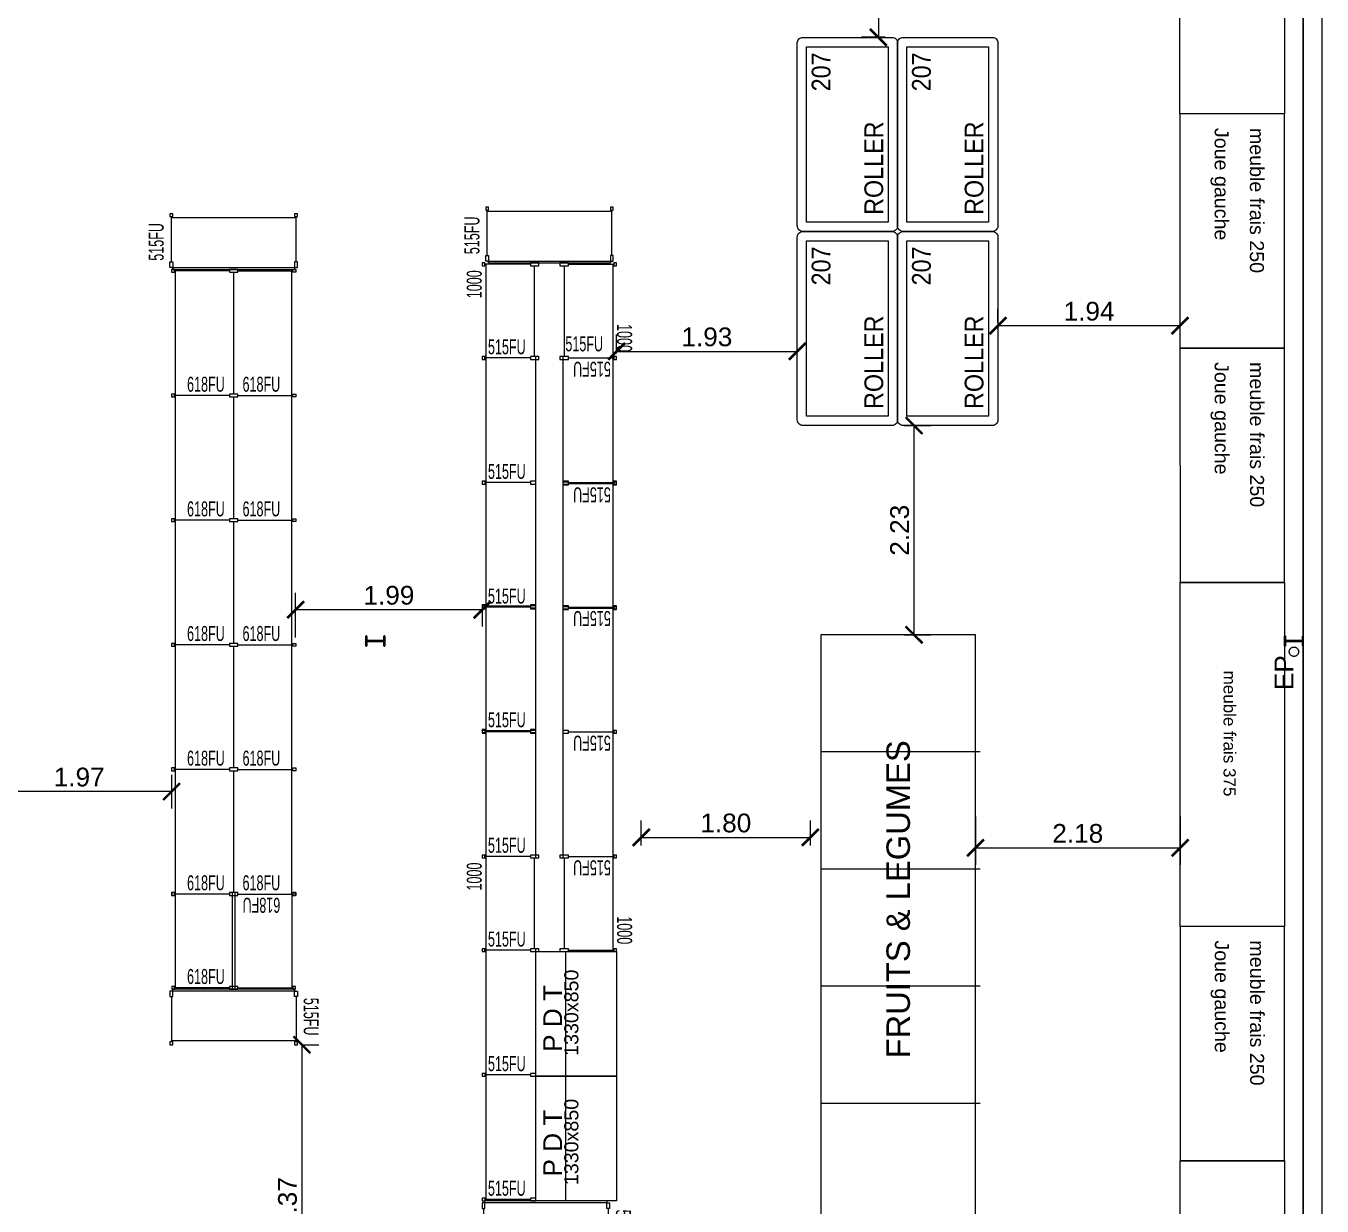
# Model space of a CAD drawing. Header units: millimetres. Extents: x 15590 to 15992, y 1055 to 1132.
# Drawn here: x 15808.47 to 15822.29, y 1082.54 to 1095.13 of the extents above; entities that cross this region are included whole.
import ezdxf
from ezdxf.enums import TextEntityAlignment as Align

# ---------------------------------------------------------------- set-up
doc = ezdxf.new("R2010")
doc.units = ezdxf.units.MM
doc.header["$MEASUREMENT"] = 0
doc.linetypes.add('Tirets', pattern=[0.004586, 0.002822, -0.001764])
doc.layers.get('0').update_dxf_attribs({"lineweight": 9})
for name, color, linetype in [('CAISSES', 7, 'Continuous'), ('DRAUF', 7, 'Continuous'), ('EP', 7, 'Continuous'), ('FAMILLES', 8, 'Continuous'), ('frais', 5, 'Continuous'), ('GOND', 6, 'Continuous'), ('Gondoles.VETTI', 7, 'Continuous'), ('murs exterieurs.P', 7, 'Continuous'), ('structure', 7, 'Continuous')]:
    doc.layers.add(name, color=color, linetype=linetype)
doc.layers.add('DM cloison', color=7, linetype='Continuous', lineweight=9)
doc.styles.add('Arial Narrow', font='ARIALN.TTF', dxfattribs={"height": 0.3})
doc.styles.add('GENERATED_STYLE_2', font='')
doc.styles.get("Standard").update_dxf_attribs({"font": 'swiss.ttf', "height": 0.2})
doc.styles.get('GENERATED_STYLE_2').set_extended_font_data('Arial Occidental')
doc.dimstyles.get("Standard").update_dxf_attribs({"dimtxt": 0.2, "dimasz": 0.18, "dimexe": 0.18, "dimexo": 0.0625, "dimgap": 0.05, "dimtad": 1, "dimzin": 4, "dimdsep": 46, "dimtxsty": 'Standard', "dimblk": 'ARCHTICK', "dimcen": 0.09, "dimadec": 0, "dimazin": 0, "dimtfac": 1, "dimtofl": 0, "dimtmove": 0, "dimatfit": 3, "dimfxl": 1, "dimtolj": 1, "dimtzin": 0, "dimarcsym": 0})

# ---------------------------------------------------------------- blocks, each defined once
blk = doc.blocks.new('FRAIS250')
at = {"layer": 'frais', "linetype": 'ByBlock', "lineweight": -2}
for p, q in [((-0.558, 2.5), (-0.558, 0)), ((0.557, 2.5), (-0.558, 2.5)), ((0.557, 0), (0.557, 2.5)), ((-0.558, 0), (0.557, 0)), ((-0.558, 0), (0.557, 0))]:
    blk.add_line(p, q, dxfattribs=at)
at = {"layer": 'frais', "linetype": 'ByBlock', "lineweight": -2, "oblique": -180, "text_generation_flag": 6}
for s, p in [('Joue gauche', (-0.187, 2.351)), ('meuble frais 250', (0.189, 2.351))]:
    blk.add_text(s, height=0.15, rotation=90, dxfattribs=at).set_placement(p)
blk = doc.blocks.new('*U65')
at = {"color": 5, "linetype": 'ByBlock', "lineweight": -2}
for p, q in [((0.04, 1.115), (3.71, 1.115)), ((0.04, 1.115), (0.04, 0)), ((3.71, 1.115), (3.71, 0)), ((3.71, 0), (0.04, 0))]:
    blk.add_line(p, q, dxfattribs=at)
blk.add_text('meuble frais 375', height=0.13, dxfattribs=at).set_placement((0.98, 0.464))
blk = doc.blocks.new('P515X133')
at = {"color": 6}
for points in [[(-0.533, 0.665), (-0.543, 0.665), (-0.543, 0.68), (-0.574, 0.68), (-0.574, 0.65), (-0.543, 0.65), (-0.543, 0.665), (-0.533, 0.665)], [(-0.06, 0.665), (-0.533, 0.665)], [(-0.533, -0.665), (-0.533, 0.665)], [(-0.533, -0.665), (-0.543, -0.665), (-0.543, -0.65), (-0.574, -0.65), (-0.574, -0.68), (-0.543, -0.68), (-0.543, -0.665), (-0.533, -0.665)], [(-0.06, -0.665), (-0.533, -0.665)]]:
    blk.add_lwpolyline(points, dxfattribs=at)
for points in [[(-0.06, 0.65), (0, 0.65), (0, 0.68), (-0.06, 0.68)], [(-0.06, -0.68), (0, -0.68), (0, -0.65), (-0.06, -0.65)]]:
    blk.add_lwpolyline(points, close=True, dxfattribs=at)
at = {"color": 7, "lineweight": 25}
blk.add_lwpolyline([(0, -0.65), (0, 0.65)], dxfattribs=at)
at = {"color": 151, "lineweight": 15, "width": 0.6}
blk.add_text('515FU', height=0.16, dxfattribs=at).set_placement((-0.11, -0.545), align=Align.MIDDLE_RIGHT)
blk = doc.blocks.new('TG 515X133')
at = {"color": 6}
for p, q in [((-0.68, 0.02), (-0.68, 0.08)), ((-0.68, 0.08), (-0.65, 0.08)), ((-0.65, 0.02), (-0.68, 0.02)), ((-0.65, 0.08), (-0.65, 0.02)), ((-0.65, 0), (-0.65, 0.02)), ((-0.65, 0.02), (0.65, 0.02)), ((-0.65, 0), (0.65, 0)), ((0.68, 0.08), (0.65, 0.08)), ((0.65, 0.08), (0.65, 0.02)), ((0.65, 0.02), (0.68, 0.02)), ((0.65, 0.02), (0.65, 0)), ((0.68, 0.02), (0.68, 0.08))]:
    blk.add_line(p, q, dxfattribs=at)
for points in [[(-0.665, 0.5535), (-0.665, 0.5635), (-0.65, 0.5635), (-0.65, 0.5935), (-0.68, 0.5935), (-0.68, 0.5635), (-0.665, 0.5635), (-0.665, 0.5535)], [(-0.665, 0.08), (-0.665, 0.5535)], [(0.665, 0.5535), (0.665, 0.5635), (0.68, 0.5635), (0.68, 0.5935), (0.65, 0.5935), (0.65, 0.5635), (0.665, 0.5635), (0.665, 0.5535)], [(0.665, 0.08), (0.665, 0.5535)], [(-0.665, 0.553), (0.665, 0.553)]]:
    blk.add_lwpolyline(points, dxfattribs=at)
blk = doc.blocks.new('TG 515X133 1')
blk.add_blockref('TG 515X133', (0, 0))
at = {"color": 151, "lineweight": 15, "width": 0.6}
blk.add_text('515FU', height=0.16, rotation=90, dxfattribs=at).set_placement((-0.827, 0.495), align=Align.MIDDLE_RIGHT)
blk = doc.blocks.new('A$C25A4076D')
at = {"color": 82}
for p, q in [((0.32, 1.33), (0.32, 2.66)), ((0.32, 0), (0.32, 1.33))]:
    blk.add_line(p, q, dxfattribs=at)
for points in [[(0, 1.33), (0, 2.66), (0.86, 2.66), (0.86, 1.33)], [(0, 0), (0, 1.33), (0.86, 1.33), (0.86, 0)]]:
    blk.add_lwpolyline(points, close=True, dxfattribs=at)
at = {"color": 82, "char_height": 0.09, "width": 1.115, "attachment_point": 2, "rotation": 90}
for s, insert in [(' {\\H1.6667x;\\C7;1330x850\\H0.66666x;\\C82; }', (0.302, 1.991)), (' {\\H2.2222x;\\C256;P D T\\H0.5x;\\C82; }', (0.078, 1.93)), (' {\\H1.6667x;\\C7;1330x850\\H0.66666x;\\C82; }', (0.302, 0.612)), (' {\\H2.2222x;\\C256;P D T\\H0.5x;\\C82; }', (0.078, 0.6))]:
    blk.add_mtext(s, dxfattribs=dict(at, insert=insert))
blk = doc.blocks.new('A$C3D6040EA')
blk.add_lwpolyline([(0.06, 1.07), (2.01, 1.07, -0.414214), (2.07, 1.01), (2.07, 0.06, -0.414214), (2.01, 0), (0.06, 0, -0.414214), (0, 0.06), (0, 1.01, -0.414214)], format="xyb", close=True)
at = {"color": 5}
blk.add_lwpolyline([(0.1, 0.97), (1.97, 0.97), (1.97, 0.1), (0.1, 0.1)], close=True, dxfattribs=at)
at = {"color": 5, "width": 0.891}
for s, p in [('207', (1.702, 0.816)), ('ROLLER', (0.675, 0.254))]:
    blk.add_text(s, height=0.2, dxfattribs=at).set_placement(p, align=Align.MIDDLE_CENTER)
blk = doc.blocks.new('2P618X133')
at = {"color": 6}
for points in [[(-0.621, 1.345), (-0.631, 1.345), (-0.631, 1.36), (-0.662, 1.36), (-0.662, 1.33), (-0.631, 1.33), (-0.631, 1.345), (-0.621, 1.345)], [(-0.045, 1.345), (-0.621, 1.345)], [(-0.621, 0.015), (-0.621, 1.345)], [(0.045, 1.345), (0.621, 1.345)], [(0.621, 1.345), (0.631, 1.345), (0.631, 1.36), (0.662, 1.36), (0.662, 1.33), (0.631, 1.33), (0.631, 1.345), (0.621, 1.345)], [(0.621, 0.015), (0.621, 1.345)], [(-0.621, 0.015), (-0.631, 0.015), (-0.631, 0.03), (-0.662, 0.03), (-0.662, 0), (-0.631, 0), (-0.631, 0.015), (-0.621, 0.015)], [(-0.045, 0.015), (-0.621, 0.015)], [(0.045, 0.015), (0.621, 0.015)], [(0.621, 0.015), (0.631, 0.015), (0.631, 0.03), (0.662, 0.03), (0.662, 0), (0.631, 0), (0.631, 0.015), (0.621, 0.015)]]:
    blk.add_lwpolyline(points, dxfattribs=at)
for points in [[(-0.045, 1.33), (0.045, 1.33), (0.045, 1.36), (-0.045, 1.36)], [(-0.045, 0), (0.045, 0), (0.045, 0.03), (-0.045, 0.03)]]:
    blk.add_lwpolyline(points, close=True, dxfattribs=at)
at = {"color": 7, "lineweight": 25}
blk.add_lwpolyline([(0, 0.03), (0, 1.33)], dxfattribs=at)
blk.add_lwpolyline([(0, 0.03), (0, 1.33)], dxfattribs=at)
at = {"color": 151, "lineweight": 15, "width": 0.6}
for p in [(-0.095, 0.135), (0.497, 0.135)]:
    blk.add_text('618FU', height=0.16, dxfattribs=at).set_placement(p, align=Align.MIDDLE_RIGHT)
blk = doc.blocks.new('A$C72C830AC')
at = {"layer": 'GOND', "color": 7, "lineweight": 25}
blk.add_lwpolyline([(0, 1.03), (0, 0.03)], dxfattribs=at)
at = {"layer": 'GOND'}
for points in [[(0.06, 1.03), (0, 1.03), (0, 1), (0.06, 1)], [(0.06, 0.03), (0, 0.03), (0, 0), (0.06, 0)]]:
    blk.add_lwpolyline(points, close=True, dxfattribs=at)
for points in [[(0.06, 1.015), (0.636, 1.015)], [(0.636, 1.015), (0.646, 1.015), (0.646, 1), (0.676, 1), (0.676, 1.03), (0.646, 1.03), (0.646, 1.015), (0.636, 1.015)], [(0.636, 1.015), (0.636, 0.015)], [(0.06, 0.015), (0.636, 0.015)], [(0.636, 0.015), (0.646, 0.015), (0.646, 0), (0.676, 0), (0.676, 0.03), (0.646, 0.03), (0.646, 0.015), (0.636, 0.015)]]:
    blk.add_lwpolyline(points, dxfattribs=at)
at = {"color": 151, "lineweight": 15, "width": 0.6}
blk.add_text('618FU', height=0.16, rotation=180, dxfattribs=at).set_placement((0.11, 0.895), align=Align.MIDDLE_RIGHT)
blk = doc.blocks.new('A$C366C29EA')
at = {"color": 3}
for p, q in [((-0.05, 0), (-0.05, 1.7)), ((1.2, 0.05), (1.2, 1.7)), ((-0.05, 0.05), (1.2, 0.05))]:
    blk.add_line(p, q, dxfattribs=at)
at = {"layer": 'DRAUF', "color": 3}
blk.add_line((1.2, 1.7), (-0.05, 1.7), dxfattribs=at)
blk = doc.blocks.new('_ArchTick')
at = {"color": 0, "linetype": 'ByBlock', "const_width": 0.15}
blk.add_lwpolyline([(-0.5, -0.5), (0.5, 0.5)], dxfattribs=at)
blk = doc.blocks.new('*D307')
at = {"color": 0, "lineweight": -2, "transparency": 16777216}
for p, q in [((15808.048, 1087.124), (15808.048, 1086.785)), ((15810.02, 1087.142), (15810.02, 1086.785)), ((15810.02, 1086.965), (15808.048, 1086.965))]:
    blk.add_line(p, q, dxfattribs=at)
at = {"layer": 'DEFPOINTS', "color": 0, "transparency": 16777216}
for p in [(15808.048, 1087.186), (15810.02, 1087.205), (15808.048, 1086.965)]:
    blk.add_point(p, dxfattribs=at)
at = {"color": 0, "lineweight": -2, "transparency": 16777216, "xscale": 0.18, "yscale": 0.18, "zscale": 0.18, "rotation": 180}
blk.add_blockref('_ArchTick', (15808.048, 1086.965), dxfattribs=at)
at = {"color": 0, "lineweight": -2, "transparency": 16777216, "xscale": 0.18, "yscale": 0.18, "zscale": 0.18}
blk.add_blockref('_ArchTick', (15810.02, 1086.965), dxfattribs=at)
at = {"color": 0, "transparency": 16777216, "insert": (15809.034, 1087.118), "char_height": 0.2, "attachment_point": 5}
blk.add_mtext('\\A1;1.97', dxfattribs=at)
blk = doc.blocks.new('*D311')
at = {"color": 0, "lineweight": -2, "transparency": 16777216}
for p, q in [((15815.03, 1086.39), (15815.03, 1086.655)), ((15816.834, 1086.39), (15816.834, 1086.655)), ((15815.03, 1086.475), (15816.834, 1086.475))]:
    blk.add_line(p, q, dxfattribs=at)
at = {"layer": 'DEFPOINTS', "color": 0, "transparency": 16777216}
for p in [(15816.834, 1086.475), (15815.03, 1086.327), (15816.834, 1086.327)]:
    blk.add_point(p, dxfattribs=at)
at = {"color": 0, "lineweight": -2, "transparency": 16777216, "xscale": 0.18, "yscale": 0.18, "zscale": 0.18, "rotation": 180}
blk.add_blockref('_ArchTick', (15815.03, 1086.475), dxfattribs=at)
at = {"color": 0, "lineweight": -2, "transparency": 16777216, "xscale": 0.18, "yscale": 0.18, "zscale": 0.18}
blk.add_blockref('_ArchTick', (15816.834, 1086.475), dxfattribs=at)
at = {"color": 0, "transparency": 16777216, "insert": (15815.932, 1086.628), "char_height": 0.2, "attachment_point": 5}
blk.add_mtext('\\A1;1.80', dxfattribs=at)
blk = doc.blocks.new('*D312')
at = {"color": 0, "lineweight": -2, "transparency": 16777216}
for p, q in [((15818.835, 1091.968), (15818.835, 1092.116)), ((15820.778, 1091.968), (15820.778, 1092.116)), ((15818.835, 1091.936), (15820.778, 1091.936))]:
    blk.add_line(p, q, dxfattribs=at)
at = {"layer": 'DEFPOINTS', "color": 0, "transparency": 16777216}
for p in [(15818.835, 1091.905), (15820.778, 1091.936), (15820.778, 1091.905)]:
    blk.add_point(p, dxfattribs=at)
at = {"color": 0, "lineweight": -2, "transparency": 16777216, "xscale": 0.18, "yscale": 0.18, "zscale": 0.18, "rotation": 180}
blk.add_blockref('_ArchTick', (15818.835, 1091.936), dxfattribs=at)
at = {"color": 0, "lineweight": -2, "transparency": 16777216, "xscale": 0.18, "yscale": 0.18, "zscale": 0.18}
blk.add_blockref('_ArchTick', (15820.778, 1091.936), dxfattribs=at)
at = {"color": 0, "transparency": 16777216, "insert": (15819.807, 1092.089), "char_height": 0.2, "attachment_point": 5}
blk.add_mtext('\\A1;1.94', dxfattribs=at)
blk = doc.blocks.new('*D315')
at = {"color": 0, "lineweight": -2, "transparency": 16777216}
for p, q in [((15817.641, 1097.233), (15817.38, 1097.233)), ((15817.56, 1097.233), (15817.56, 1095.013)), ((15817.631, 1095.013), (15817.38, 1095.013))]:
    blk.add_line(p, q, dxfattribs=at)
at = {"layer": 'DEFPOINTS', "color": 0, "transparency": 16777216}
for p in [(15817.704, 1097.233), (15817.56, 1095.013), (15817.694, 1095.013)]:
    blk.add_point(p, dxfattribs=at)
at = {"color": 0, "lineweight": -2, "transparency": 16777216, "xscale": 0.18, "yscale": 0.18, "zscale": 0.18}
for p, rotation in [((15817.56, 1097.233), 90), ((15817.56, 1095.013), 270)]:
    blk.add_blockref('_ArchTick', p, dxfattribs=dict(at, rotation=rotation))
at = {"color": 0, "transparency": 16777216, "insert": (15817.41, 1096.123), "char_height": 0.2, "attachment_point": 5, "rotation": 90}
blk.add_mtext('\\A1;2.22', dxfattribs=at)
blk = doc.blocks.new('*D316')
at = {"color": 0, "lineweight": -2, "transparency": 16777216}
for p, q in [((15817.834, 1090.87), (15818.12, 1090.87)), ((15817.94, 1088.637), (15817.94, 1090.87)), ((15817.834, 1088.637), (15818.12, 1088.637))]:
    blk.add_line(p, q, dxfattribs=at)
at = {"layer": 'DEFPOINTS', "color": 0, "transparency": 16777216}
for p in [(15817.771, 1090.87), (15817.94, 1090.87), (15817.771, 1088.637)]:
    blk.add_point(p, dxfattribs=at)
at = {"color": 0, "lineweight": -2, "transparency": 16777216, "xscale": 0.18, "yscale": 0.18, "zscale": 0.18}
for p, rotation in [((15817.94, 1090.87), 90), ((15817.94, 1088.637), 270)]:
    blk.add_blockref('_ArchTick', p, dxfattribs=dict(at, rotation=rotation))
at = {"color": 0, "transparency": 16777216, "insert": (15817.787, 1089.753), "char_height": 0.2, "attachment_point": 5, "rotation": 90}
blk.add_mtext('\\A1;2.23', dxfattribs=at)
blk = doc.blocks.new('*D336')
at = {"color": 0, "lineweight": -2, "transparency": 16777216}
for p, q in [((15811.41, 1084.263), (15811.41, 1080.894)), ((15811.424, 1084.263), (15811.59, 1084.263)), ((15811.424, 1080.894), (15811.59, 1080.894))]:
    blk.add_line(p, q, dxfattribs=at)
at = {"layer": 'DEFPOINTS', "color": 0, "transparency": 16777216}
for p in [(15811.362, 1084.263), (15811.362, 1080.894), (15811.41, 1080.894)]:
    blk.add_point(p, dxfattribs=at)
at = {"color": 0, "lineweight": -2, "transparency": 16777216, "xscale": 0.18, "yscale": 0.18, "zscale": 0.18}
for p, rotation in [((15811.41, 1084.263), 90), ((15811.41, 1080.894), 270)]:
    blk.add_blockref('_ArchTick', p, dxfattribs=dict(at, rotation=rotation))
at = {"color": 0, "transparency": 16777216, "insert": (15811.257, 1082.578), "char_height": 0.2, "attachment_point": 5, "rotation": 90}
blk.add_mtext('\\A1;3.37', dxfattribs=at)
blk = doc.blocks.new('*D338')
at = {"color": 0, "lineweight": -2, "transparency": 16777216}
for p, q in [((15814.767, 1091.639), (15814.767, 1091.842)), ((15816.694, 1091.319), (15816.694, 1091.842)), ((15814.767, 1091.662), (15816.694, 1091.662))]:
    blk.add_line(p, q, dxfattribs=at)
at = {"layer": 'DEFPOINTS', "color": 0, "transparency": 16777216}
for p in [(15814.767, 1091.576), (15816.694, 1091.662), (15816.694, 1091.256)]:
    blk.add_point(p, dxfattribs=at)
at = {"color": 0, "lineweight": -2, "transparency": 16777216, "xscale": 0.18, "yscale": 0.18, "zscale": 0.18, "rotation": 180}
blk.add_blockref('_ArchTick', (15814.767, 1091.662), dxfattribs=at)
at = {"color": 0, "lineweight": -2, "transparency": 16777216, "xscale": 0.18, "yscale": 0.18, "zscale": 0.18}
blk.add_blockref('_ArchTick', (15816.694, 1091.662), dxfattribs=at)
at = {"color": 0, "transparency": 16777216, "insert": (15815.73, 1091.815), "char_height": 0.2, "attachment_point": 5}
blk.add_mtext('\\A1;1.93', dxfattribs=at)
blk = doc.blocks.new('*D346')
at = {"color": 0, "lineweight": -2, "transparency": 16777216}
for p, q in [((15811.343, 1088.609), (15811.343, 1089.085)), ((15813.333, 1088.905), (15811.343, 1088.905)), ((15813.333, 1088.894), (15813.333, 1088.725))]:
    blk.add_line(p, q, dxfattribs=at)
at = {"layer": 'DEFPOINTS', "color": 0, "transparency": 16777216}
for p in [(15811.343, 1088.905), (15813.333, 1088.956), (15811.343, 1088.546)]:
    blk.add_point(p, dxfattribs=at)
at = {"color": 0, "lineweight": -2, "transparency": 16777216, "xscale": 0.18, "yscale": 0.18, "zscale": 0.18, "rotation": 180}
blk.add_blockref('_ArchTick', (15811.343, 1088.905), dxfattribs=at)
at = {"color": 0, "lineweight": -2, "transparency": 16777216, "xscale": 0.18, "yscale": 0.18, "zscale": 0.18}
blk.add_blockref('_ArchTick', (15813.333, 1088.905), dxfattribs=at)
at = {"color": 0, "transparency": 16777216, "insert": (15812.338, 1089.058), "char_height": 0.2, "attachment_point": 5}
blk.add_mtext('\\A1;1.99', dxfattribs=at)
blk = doc.blocks.new('*D347')
at = {"color": 0, "lineweight": -2, "transparency": 16777216}
for p, q in [((15818.596, 1086.699), (15818.596, 1086.184)), ((15820.778, 1086.699), (15820.778, 1086.184)), ((15818.596, 1086.364), (15820.778, 1086.364))]:
    blk.add_line(p, q, dxfattribs=at)
at = {"layer": 'DEFPOINTS', "color": 0, "transparency": 16777216}
for p in [(15818.596, 1086.762), (15820.778, 1086.762), (15820.778, 1086.364)]:
    blk.add_point(p, dxfattribs=at)
at = {"color": 0, "lineweight": -2, "transparency": 16777216, "xscale": 0.18, "yscale": 0.18, "zscale": 0.18, "rotation": 180}
blk.add_blockref('_ArchTick', (15818.596, 1086.364), dxfattribs=at)
at = {"color": 0, "lineweight": -2, "transparency": 16777216, "xscale": 0.18, "yscale": 0.18, "zscale": 0.18}
blk.add_blockref('_ArchTick', (15820.778, 1086.364), dxfattribs=at)
at = {"color": 0, "transparency": 16777216, "insert": (15819.687, 1086.517), "char_height": 0.2, "attachment_point": 5}
blk.add_mtext('\\A1;2.18', dxfattribs=at)

msp = doc.modelspace()

# ---------------------------------------------------------------- linework, layer by layer
at = {"color": 6}
for points in [[(15813.373, 1092.591), (15813.363, 1092.591), (15813.363, 1092.606), (15813.333, 1092.606), (15813.333, 1092.576), (15813.363, 1092.576), (15813.363, 1092.591), (15813.373, 1092.591)], [(15813.847, 1092.591), (15813.373, 1092.591)], [(15813.374, 1091.591), (15813.374, 1092.591)], [(15814.253, 1092.591), (15814.727, 1092.591)], [(15814.726, 1092.591), (15814.726, 1091.591)], [(15814.727, 1092.591), (15814.737, 1092.591), (15814.737, 1092.576), (15814.767, 1092.576), (15814.767, 1092.606), (15814.737, 1092.606), (15814.737, 1092.591), (15814.727, 1092.591)], [(15813.373, 1091.591), (15813.363, 1091.591), (15813.363, 1091.606), (15813.333, 1091.606), (15813.333, 1091.576), (15813.363, 1091.576), (15813.363, 1091.591), (15813.373, 1091.591)], [(15813.847, 1091.591), (15813.373, 1091.591)], [(15814.253, 1091.591), (15814.727, 1091.591)], [(15814.727, 1091.591), (15814.737, 1091.591), (15814.737, 1091.576), (15814.767, 1091.576), (15814.767, 1091.606), (15814.737, 1091.606), (15814.737, 1091.591), (15814.727, 1091.591)], [(15813.373, 1086.271), (15813.363, 1086.271), (15813.363, 1086.286), (15813.333, 1086.286), (15813.333, 1086.256), (15813.363, 1086.256), (15813.363, 1086.271), (15813.373, 1086.271)], [(15814.727, 1086.271), (15814.737, 1086.271), (15814.737, 1086.256), (15814.767, 1086.256), (15814.767, 1086.286), (15814.737, 1086.286), (15814.737, 1086.271), (15814.727, 1086.271)], [(15813.847, 1086.271), (15813.373, 1086.271)], [(15813.374, 1085.271), (15813.374, 1086.271)], [(15814.253, 1086.271), (15814.727, 1086.271)], [(15814.726, 1086.271), (15814.726, 1085.271)], [(15813.373, 1085.271), (15813.363, 1085.271), (15813.363, 1085.286), (15813.333, 1085.286), (15813.333, 1085.256), (15813.363, 1085.256), (15813.363, 1085.271), (15813.373, 1085.271)], [(15813.847, 1085.271), (15813.373, 1085.271)], [(15814.253, 1085.271), (15814.727, 1085.271)], [(15814.727, 1085.271), (15814.737, 1085.271), (15814.737, 1085.256), (15814.767, 1085.256), (15814.767, 1085.286), (15814.737, 1085.286), (15814.737, 1085.271), (15814.727, 1085.271)]]:
    msp.add_lwpolyline(points, dxfattribs=at)
for points in [[(15813.847, 1092.576), (15813.937, 1092.576), (15813.937, 1092.606), (15813.847, 1092.606)], [(15814.253, 1092.606), (15814.163, 1092.606), (15814.163, 1092.576), (15814.253, 1092.576)], [(15813.847, 1091.576), (15813.937, 1091.576), (15813.937, 1091.606), (15813.847, 1091.606)], [(15814.253, 1091.606), (15814.163, 1091.606), (15814.163, 1091.576), (15814.253, 1091.576)], [(15813.847, 1086.256), (15813.937, 1086.256), (15813.937, 1086.286), (15813.847, 1086.286)], [(15814.253, 1086.286), (15814.163, 1086.286), (15814.163, 1086.256), (15814.253, 1086.256)], [(15813.847, 1085.256), (15813.937, 1085.256), (15813.937, 1085.286), (15813.847, 1085.286)], [(15814.253, 1085.286), (15814.163, 1085.286), (15814.163, 1085.256), (15814.253, 1085.256)]]:
    msp.add_lwpolyline(points, close=True, dxfattribs=at)
at = {"color": 6, "lineweight": 25}
for points in [[(15813.892, 1091.606), (15813.892, 1092.576)], [(15813.892, 1091.606), (15813.892, 1092.576)], [(15814.208, 1092.576), (15814.208, 1091.606)], [(15814.208, 1092.576), (15814.208, 1091.606)], [(15813.892, 1085.286), (15813.892, 1086.256)], [(15813.892, 1085.286), (15813.892, 1086.256)], [(15814.208, 1086.256), (15814.208, 1085.286)], [(15814.208, 1086.256), (15814.208, 1085.286)]]:
    msp.add_lwpolyline(points, dxfattribs=at)
at = {"layer": 'EP', "linetype": 'Tirets', "ltscale": 1000}
msp.add_circle((15821.993, 1088.457), 0.05, dxfattribs=at)
at = {"layer": 'Gondoles.VETTI', "linetype": 'Continuous', "ltscale": 1000}
for p, q in [((15822.093, 1103.494), (15822.093, 1076.894)), ((15822.093, 1076.894), (15822.093, 1103.494))]:
    msp.add_line(p, q, dxfattribs=at)
at = {"layer": 'murs exterieurs.P', "linetype": 'Continuous', "ltscale": 1000, "flags": 128}
for points in [[(15822.093, 1096.502), (15822.093, 1070.704)], [(15822.293, 1070.704), (15822.293, 1096.502)]]:
    msp.add_lwpolyline(points, dxfattribs=at)
at = {"layer": 'structure', "color": 160, "linetype": 'Continuous', "lineweight": 35, "ltscale": 1000}
for p, q in [((15812.102, 1088.621), (15812.093, 1088.621)), ((15812.093, 1088.621), (15812.093, 1088.521)), ((15812.093, 1088.521), (15812.102, 1088.521)), ((15812.102, 1088.579), (15812.102, 1088.621)), ((15812.102, 1088.521), (15812.102, 1088.563)), ((15812.279, 1088.574), (15812.107, 1088.574)), ((15812.107, 1088.568), (15812.279, 1088.568)), ((15812.293, 1088.621), (15812.285, 1088.621)), ((15812.285, 1088.621), (15812.285, 1088.579)), ((15812.285, 1088.563), (15812.285, 1088.521)), ((15812.285, 1088.521), (15812.293, 1088.521)), ((15812.293, 1088.521), (15812.293, 1088.621)), ((15821.902, 1088.621), (15821.893, 1088.621)), ((15821.893, 1088.621), (15821.893, 1088.521)), ((15821.893, 1088.521), (15821.902, 1088.521)), ((15821.902, 1088.579), (15821.902, 1088.621)), ((15821.902, 1088.521), (15821.902, 1088.563)), ((15822.079, 1088.574), (15821.907, 1088.574)), ((15821.907, 1088.568), (15822.079, 1088.568)), ((15822.093, 1088.621), (15822.085, 1088.621)), ((15822.085, 1088.621), (15822.085, 1088.579)), ((15822.085, 1088.563), (15822.085, 1088.521)), ((15822.085, 1088.521), (15822.093, 1088.521)), ((15822.093, 1088.521), (15822.093, 1088.621))]:
    msp.add_line(p, q, dxfattribs=at)
for centre, start, end in [((15812.107, 1088.579), 180, 270), ((15812.107, 1088.563), 90, 180), ((15812.279, 1088.579), 270, 0), ((15812.279, 1088.563), 0, 90), ((15821.907, 1088.579), 180, 270), ((15821.907, 1088.563), 90, 180), ((15822.079, 1088.579), 270, 0), ((15822.079, 1088.563), 0, 90)]:
    msp.add_arc(centre, 0.0056, start, end, dxfattribs=at)

# ---------------------------------------------------------------- block references
for name, p in [('TG 515X133 1', (15814.051, 1092.606)), ('TG 515X133 1', (15810.682, 1092.536)), ('2P618X133', (15810.682, 1091.176)), ('P515X133', (15813.907, 1090.926)), ('2P618X133', (15810.682, 1089.846)), ('P515X133', (15813.907, 1089.596)), ('2P618X133', (15810.682, 1088.516)), ('P515X133', (15813.907, 1088.276)), ('2P618X133', (15810.682, 1087.186)), ('P515X133', (15813.907, 1086.936)), ('2P618X133', (15810.682, 1085.856)), ('P515X133', (15813.907, 1084.606)), ('P515X133', (15813.907, 1083.276))]:
    msp.add_blockref(name, p)
at = {"rotation": 180}
for name, p in [('P515X133', (15814.193, 1090.926)), ('P515X133', (15814.193, 1089.586)), ('P515X133', (15814.193, 1088.266)), ('P515X133', (15814.193, 1086.936)), ('TG 515X133 1', (15810.682, 1084.856)), ('TG 515X133 1', (15814.013, 1082.596))]:
    msp.add_blockref(name, p, dxfattribs=at)
at = {"layer": 'CAISSES'}
msp.add_blockref('A$C25A4076D', (15813.907, 1082.596), dxfattribs=at)
at = {"layer": 'DM cloison'}
for p in [(15821.334, 1091.695), (15821.336, 1083.025)]:
    msp.add_blockref('FRAIS250', p, dxfattribs=at)
at = {"layer": 'DM cloison', "rotation": 0.04487595289141397}
msp.add_blockref('FRAIS250', (15821.336, 1089.196), dxfattribs=at)
at = {"layer": 'DRAUF', "color": 3, "rotation": 90}
for p in [(15818.646, 1087.437), (15818.646, 1086.187), (15818.646, 1084.937), (15818.646, 1083.687), (15818.646, 1082.437)]:
    msp.add_blockref('A$C366C29EA', p, dxfattribs=at)
at = {"layer": 'FAMILLES', "color": 5, "rotation": 180}
msp.add_blockref('A$C72C830AC', (15810.697, 1085.886), dxfattribs=at)
at = {"layer": 'FAMILLES', "color": 5}
msp.add_blockref('A$C72C830AC', (15810.667, 1084.856), dxfattribs=at)
at = {"layer": 'frais', "rotation": 269.9999999999999}
for p in [(15820.776, 1097.905), (15820.778, 1089.235), (15820.778, 1083.065)]:
    msp.add_blockref('*U65', p, dxfattribs=at)
at = {"layer": 'frais', "xscale": 1.0007599999999, "yscale": 1.0007599999999, "zscale": 1.0007599999999, "rotation": 90}
for p in [(15817.765, 1092.941), (15818.835, 1092.941), (15817.765, 1090.87), (15818.835, 1090.87)]:
    msp.add_blockref('A$C3D6040EA', p, dxfattribs=at)

# ---------------------------------------------------------------- texts
at = {"color": 151, "lineweight": 15, "width": 0.6}
for s, rotation, p in [('1000', 90, (15813.248, 1092.527)), ('1000', 270, (15814.852, 1091.655)), ('1000', 90, (15813.248, 1086.207)), ('515FU', 180, (15814.303, 1086.151)), ('1000', 270, (15814.852, 1085.335))]:
    msp.add_text(s, height=0.16, rotation=rotation, dxfattribs=at).set_placement(p, align=Align.MIDDLE_RIGHT)
for p in [(15814.623, 1091.742), (15813.797, 1091.711), (15813.797, 1085.391)]:
    msp.add_text('515FU', height=0.16, dxfattribs=at).set_placement(p, align=Align.MIDDLE_RIGHT)
at = {"insert": (15817.646, 1085.814), "char_height": 0.25, "width": 186.5934, "attachment_point": 2, "rotation": 90, "style": 'Arial Narrow'}
msp.add_mtext('{\\fArial|b0|i0|c0|p34;\\C3;FRUITS & LEGUMES}', dxfattribs=at)
at = {"layer": 'EP', "linetype": 'Continuous', "insert": (15821.886, 1088.233), "char_height": 0.2, "attachment_point": 5, "rotation": 90, "style": 'GENERATED_STYLE_2'}
msp.add_mtext('{EP}', dxfattribs=at)

# ---------------------------------------------------------------- dimensions: what is measured, and where the dimension line sits
for base, p1, p2, picture, middle in [((15817.56, 1095.013), (15817.704, 1097.233), (15817.694, 1095.013), '*D315', (15817.41, 1096.123)), ((15817.94, 1090.87), (15817.771, 1088.637), (15817.771, 1090.87), '*D316', (15817.787, 1089.753)), ((15811.41, 1080.894), (15811.362, 1084.263), (15811.362, 1080.894), '*D336', (15811.257, 1082.578))]:
    dim = msp.add_linear_dim(base=base, p1=p1, p2=p2, angle=90, dimstyle='Standard')
    dim.commit()
    dim.dimension.update_dxf_attribs({"geometry": picture, "text_midpoint": middle})
for base, p1, p2, picture, middle in [((15820.778, 1091.936), (15818.835, 1091.905), (15820.778, 1091.905), '*D312', (15819.807, 1092.089)), ((15816.694, 1091.662), (15814.767, 1091.576), (15816.694, 1091.256), '*D338', (15815.73, 1091.815)), ((15811.343, 1088.905), (15813.333, 1088.956), (15811.343, 1088.546), '*D346', (15812.338, 1089.058)), ((15808.048, 1086.965), (15810.02, 1087.205), (15808.048, 1087.186), '*D307', (15809.034, 1087.118)), ((15816.834, 1086.475), (15815.03, 1086.327), (15816.834, 1086.327), '*D311', (15815.932, 1086.628)), ((15820.778, 1086.364), (15818.596, 1086.762), (15820.778, 1086.762), '*D347', (15819.687, 1086.517))]:
    dim = msp.add_linear_dim(base=base, p1=p1, p2=p2, dimstyle='Standard')
    dim.commit()
    dim.dimension.update_dxf_attribs({"geometry": picture, "text_midpoint": middle})

doc.saveas('drawing.dxf')
